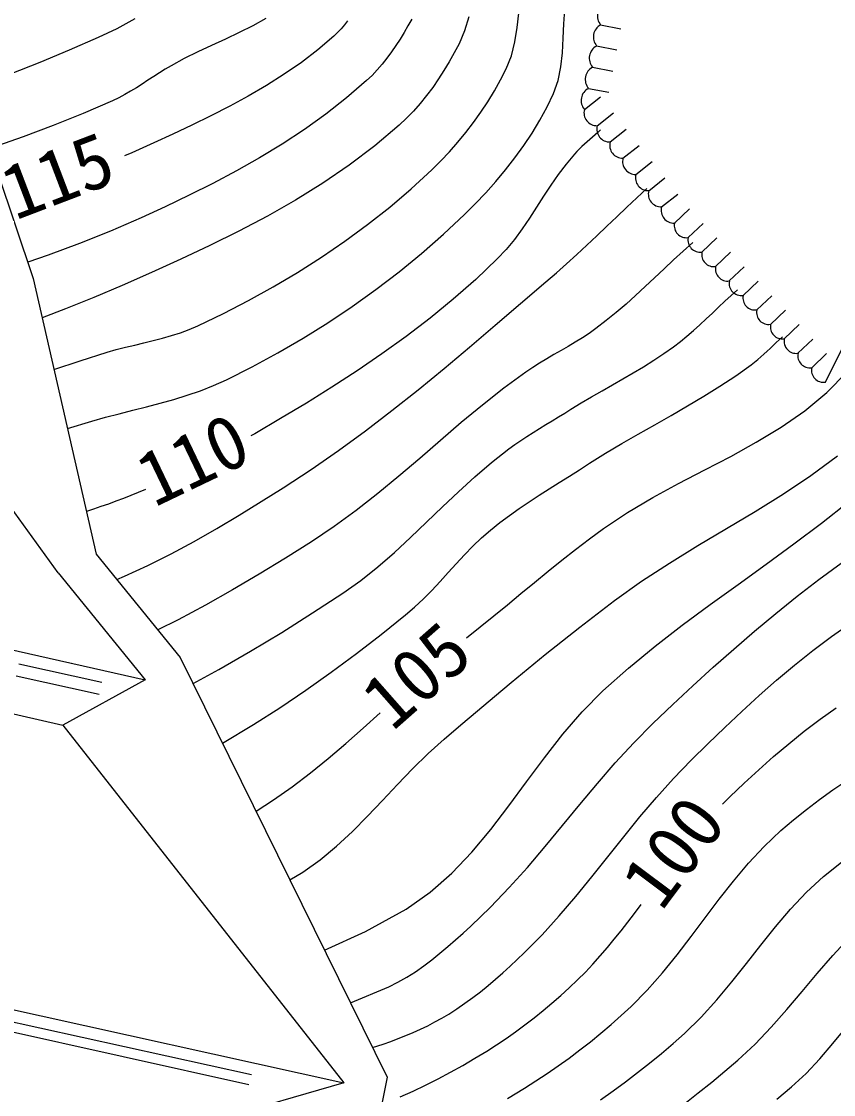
# Model space of a CAD drawing. Units: millimetres, scale not verified. Extents: x 40000 to 680000, y 20000 to 380000.
# Drawn here: x 213929 to 233595, y 298164 to 324141 of the extents above; entities that cross this region are included whole.
import ezdxf
from ezdxf.enums import TextEntityAlignment as Align

# ---------------------------------------------------------------- set-up
doc = ezdxf.new("R2010")
doc.units = ezdxf.units.MM
doc.header["$LTSCALE"] = 1000
doc.layers.add('M-BGD', color=7, linetype='Continuous', lineweight=25)
doc.styles.add('ＭＳ ゴシック', font='')
doc.styles.get('ＭＳ ゴシック').set_extended_font_data('MS Gothic')

msp = doc.modelspace()

# ---------------------------------------------------------------- linework, layer by layer
at = {"layer": 'M-BGD'}
for p, q in [((216463, 324091), (216680, 324213)), ((219848, 324210), (219530, 324034)), ((224763, 324251), (224662, 323914)), ((225934, 323992), (225975, 324345)), ((227063, 324082), (227087, 324426)), ((216022, 323863), (216244, 323974)), ((216244, 323974), (216463, 324091)), ((219530, 324034), (219202, 323870)), ((221669, 323964), (221584, 323873)), ((221750, 324059), (221669, 323964)), ((221827, 324158), (221750, 324059)), ((223289, 324033), (223195, 323872)), ((223379, 324194), (223289, 324033)), ((225878, 323646), (225934, 323992)), ((227049, 323733), (227063, 324082)), ((227955, 324060), (228446, 323966)), ((215091, 323454), (215797, 323759)), ((215797, 323759), (216022, 323863)), ((218869, 323715), (218533, 323562)), ((219202, 323870), (218869, 323715)), ((221494, 323787), (221109, 323458)), ((221584, 323873), (221494, 323787)), ((223098, 323714), (222997, 323558)), ((223195, 323872), (223098, 323714)), ((224662, 323914), (224525, 323596)), ((227030, 323384), (227049, 323733)), ((212275, 323669), (214214, 317916)), ((214381, 323159), (215091, 323454)), ((218533, 323562), (218199, 323406)), ((221109, 323458), (220707, 323150)), ((222997, 323558), (222892, 323405)), ((224525, 323596), (224409, 323380)), ((225794, 323312), (225878, 323646)), ((227856, 323547), (228347, 323453)), ((213665, 322874), (214381, 323159)), ((217870, 323244), (217551, 323069)), ((218199, 323406), (217870, 323244)), ((222781, 323255), (222666, 323110)), ((222892, 323405), (222781, 323255)), ((224288, 323166), (224161, 322955)), ((224409, 323380), (224288, 323166)), ((225671, 322997), (225794, 323312)), ((226993, 323041), (227030, 323384)), ((217270, 322896), (217131, 322806)), ((217410, 322984), (217270, 322896)), ((217551, 323069), (217410, 322984)), ((220707, 323150), (220290, 322861)), ((222545, 322970), (222419, 322836)), ((222666, 323110), (222545, 322970)), ((224161, 322955), (224028, 322748)), ((225532, 322726), (225671, 322997)), ((226926, 322711), (226993, 323041)), ((227758, 323035), (228249, 322940)), ((216992, 322716), (216853, 322626)), ((217131, 322806), (216992, 322716)), ((220290, 322861), (219861, 322589)), ((222286, 322708), (221804, 322290)), ((222419, 322836), (222286, 322708)), ((224028, 322748), (223888, 322545)), ((225384, 322460), (225532, 322726)), ((226816, 322399), (226926, 322711)), ((216572, 322452), (216429, 322370)), ((216713, 322538), (216572, 322452)), ((216853, 322626), (216713, 322538)), ((219861, 322589), (219420, 322333)), ((223888, 322545), (223741, 322348)), ((225225, 322199), (225384, 322460)), ((226657, 322072), (226816, 322399)), ((227659, 322522), (228150, 322428)), ((216135, 322222), (215421, 321912)), ((216284, 322293), (216135, 322222)), ((216429, 322370), (216284, 322293)), ((219420, 322333), (218972, 322089)), ((221804, 322290), (221302, 321895)), ((223587, 322157), (223425, 321973)), ((223741, 322348), (223587, 322157)), ((225056, 321944), (225225, 322199)), ((227561, 322010), (227952, 322320)), ((215421, 321912), (214699, 321620)), ((218972, 322089), (218516, 321856)), ((221302, 321895), (220781, 321523)), ((223425, 321973), (223255, 321796)), ((224878, 321694), (225056, 321944)), ((226483, 321752), (226657, 322072)), ((227872, 321616), (228264, 321927)), ((214699, 321620), (213970, 321345)), ((218057, 321632), (217596, 321414)), ((218516, 321856), (218057, 321632)), ((223077, 321629), (222485, 321129)), ((223255, 321796), (223077, 321629)), ((224692, 321451), (224878, 321694)), ((226294, 321439), (226483, 321752)), ((213970, 321345), (213153, 321064)), ((217596, 321414), (217134, 321201)), ((220781, 321523), (220246, 321171)), ((224498, 321215), (224692, 321451)), ((226091, 321135), (226294, 321439)), ((227759, 321342), (227694, 321285)), ((227825, 321398), (227759, 321342)), ((227889, 321456), (227825, 321398)), ((227953, 321514), (227889, 321456)), ((228184, 321223), (228575, 321534)), ((216958, 321121), (216782, 321041)), ((217134, 321201), (216958, 321121)), ((220246, 321171), (219696, 320838)), ((222485, 321129), (221867, 320663)), ((224295, 320985), (224498, 321215)), ((225877, 320838), (226091, 321135)), ((227501, 321112), (227438, 321052)), ((227564, 321170), (227501, 321112)), ((227629, 321228), (227564, 321170)), ((227694, 321285), (227629, 321228)), ((228495, 320830), (228887, 321141)), ((216605, 320963), (216428, 320885)), ((216782, 321041), (216605, 320963)), ((219696, 320838), (219136, 320522)), ((224086, 320764), (224295, 320985)), ((225651, 320548), (225877, 320838)), ((227319, 320927), (227117, 320686)), ((227378, 320991), (227319, 320927)), ((227438, 321052), (227378, 320991)), ((221867, 320663), (221226, 320226)), ((223869, 320550), (224086, 320764)), ((227117, 320686), (226928, 320434)), ((228807, 320437), (229199, 320748)), ((219136, 320522), (218567, 320221)), ((223367, 320089), (223869, 320550)), ((225415, 320267), (225651, 320548)), ((226928, 320434), (226749, 320174)), ((229118, 320044), (229510, 320355)), ((218567, 320221), (217991, 319933)), ((221226, 320226), (220564, 319816)), ((222847, 319648), (223367, 320089)), ((225171, 319993), (225415, 320267)), ((226749, 320174), (226575, 319909)), ((228832, 319870), (229076, 320098)), ((217991, 319933), (217411, 319657)), ((220564, 319816), (219886, 319431)), ((224919, 319728), (225171, 319993)), ((226575, 319909), (226404, 319643)), ((228590, 319642), (228832, 319870)), ((229430, 319651), (229822, 319961)), ((217411, 319657), (216829, 319389)), ((222310, 319225), (222847, 319648)), ((224661, 319470), (224919, 319728)), ((226404, 319643), (226231, 319378)), ((228348, 319413), (228590, 319642)), ((229741, 319258), (230104, 319602)), ((216829, 319389), (216088, 319067)), ((219886, 319431), (219195, 319065)), ((224149, 318989), (224661, 319470)), ((226231, 319378), (226053, 319117)), ((228107, 319183), (228348, 319413)), ((216088, 319067), (215337, 318767)), ((219195, 319065), (218494, 318717)), ((221758, 318820), (222310, 319225)), ((226053, 319117), (225867, 318864)), ((227865, 318954), (228107, 319183)), ((230074, 318908), (230436, 319252)), ((215337, 318767), (214578, 318486)), ((221192, 318434), (221758, 318820)), ((223619, 318525), (224149, 318989)), ((225867, 318864), (225668, 318621)), ((227622, 318726), (227865, 318954)), ((230184, 318792), (229951, 318581)), ((230406, 318558), (230769, 318902)), ((214578, 318486), (214080, 318316)), ((218494, 318717), (217786, 318383)), ((223073, 318079), (223619, 318525)), ((225668, 318621), (225453, 318392)), ((227131, 318275), (227378, 318499)), ((227378, 318499), (227622, 318726)), ((229951, 318581), (229721, 318368)), ((230739, 318208), (231101, 318552)), ((217786, 318383), (217075, 318061)), ((220614, 318066), (221192, 318434)), ((225453, 318392), (224929, 317893)), ((226883, 318054), (227131, 318275)), ((229721, 318368), (229492, 318153)), ((217075, 318061), (216364, 317746)), ((220025, 317717), (220614, 318066)), ((222512, 317651), (223073, 318079)), ((226631, 317836), (226883, 318054)), ((229492, 318153), (229263, 317938)), ((231071, 317858), (231434, 318202)), ((233398, 315407), (234661, 317967)), ((214214, 317916), (215737, 311245)), ((216364, 317746), (215684, 317456)), ((219425, 317385), (220025, 317717)), ((224929, 317893), (224385, 317415)), ((226016, 317311), (226631, 317836)), ((229034, 317723), (228803, 317510)), ((229263, 317938), (229034, 317723)), ((231404, 317508), (231766, 317852)), ((215684, 317456), (214997, 317181)), ((221937, 317240), (222512, 317651)), ((228803, 317510), (228569, 317301)), ((230964, 317367), (231116, 317508)), ((231116, 317508), (231270, 317648)), ((231736, 317157), (232099, 317502)), ((214997, 317181), (214430, 316969)), ((218818, 317071), (219425, 317385)), ((221349, 316848), (221937, 317240)), ((224385, 317415), (223823, 316957)), ((225400, 316785), (226016, 317311)), ((228569, 317301), (228331, 317097)), ((230661, 317082), (230812, 317225)), ((230812, 317225), (230964, 317367)), ((218204, 316775), (218818, 317071)), ((223823, 316957), (223247, 316516)), ((228331, 317097), (228089, 316898)), ((230357, 316799), (230510, 316940)), ((230510, 316940), (230661, 317082)), ((232068, 316807), (232431, 317152)), ((214815, 310794), (210455, 316825)), ((217780, 316606), (217994, 316685)), ((217994, 316685), (218204, 316775)), ((220749, 316475), (221349, 316848)), ((224783, 316260), (225400, 316785)), ((227841, 316706), (227678, 316591)), ((228089, 316898), (227841, 316706)), ((230202, 316660), (230357, 316799)), ((232401, 316457), (232763, 316802)), ((216896, 316361), (217119, 316415)), ((217119, 316415), (217342, 316473)), ((217342, 316473), (217562, 316536)), ((217562, 316536), (217780, 316606)), ((220139, 316120), (220749, 316475)), ((223247, 316516), (222657, 316091)), ((227512, 316481), (227342, 316376)), ((227678, 316591), (227512, 316481)), ((229885, 316394), (230045, 316525)), ((230045, 316525), (230202, 316660)), ((232207, 316366), (232282, 316435)), ((232282, 316435), (232357, 316503)), ((232733, 316107), (233096, 316452)), ((216005, 316133), (216225, 316196)), ((216225, 316196), (216448, 316253)), ((216448, 316253), (216672, 316308)), ((216672, 316308), (216896, 316361)), ((224162, 315740), (224783, 316260)), ((226996, 316174), (226822, 316075)), ((227170, 316274), (226996, 316174)), ((227342, 316376), (227170, 316274)), ((229483, 316099), (229720, 316268)), ((229720, 316268), (229885, 316394)), ((231910, 316088), (231985, 316157)), ((231985, 316157), (232059, 316226)), ((232059, 316226), (232133, 316296)), ((232133, 316296), (232207, 316366)), ((214716, 315718), (215350, 315928)), ((215350, 315928), (216005, 316133)), ((219519, 315784), (220139, 316120)), ((222657, 316091), (222056, 315681)), ((226649, 315975), (226478, 315872)), ((226822, 316075), (226649, 315975)), ((228995, 315783), (229241, 315938)), ((229241, 315938), (229483, 316099)), ((231599, 315828), (231679, 315890)), ((231679, 315890), (231758, 315954)), ((231758, 315954), (231835, 316020)), ((231835, 316020), (231910, 316088)), ((233066, 315757), (233428, 316102)), ((218891, 315467), (219519, 315784)), ((222056, 315681), (221446, 315285)), ((223535, 315227), (224162, 315740)), ((226143, 315654), (225610, 315262)), ((226309, 315765), (226143, 315654)), ((226478, 315872), (226309, 315765)), ((228494, 315487), (228746, 315633)), ((228746, 315633), (228995, 315783)), ((231226, 315563), (231599, 315828)), ((233431, 315155), (233920, 315650)), ((218581, 315327), (218891, 315467)), ((228241, 315342), (228494, 315487)), ((230844, 315310), (231226, 315563)), ((217943, 315092), (218265, 315203)), ((218265, 315203), (218581, 315327)), ((221446, 315285), (220828, 314900)), ((222902, 314723), (223535, 315227)), ((225610, 315262), (225090, 314852)), ((227736, 315053), (227988, 315198)), ((227988, 315198), (228241, 315342)), ((230456, 315068), (230844, 315310)), ((232896, 314715), (233431, 315155)), ((216957, 314812), (217288, 314899)), ((217288, 314899), (217617, 314991)), ((217617, 314991), (217943, 315092)), ((220828, 314900), (220205, 314526)), ((225090, 314852), (224580, 314429)), ((227236, 314754), (227485, 314906)), ((227485, 314906), (227736, 315053)), ((230062, 314834), (230456, 315068)), ((215962, 314558), (216293, 314644)), ((216293, 314644), (216625, 314728)), ((216625, 314728), (216957, 314812)), ((222260, 314231), (222902, 314723)), ((226931, 314567), (227084, 314660)), ((227084, 314660), (227236, 314754)), ((229266, 314378), (229665, 314605)), ((229665, 314605), (230062, 314834)), ((232324, 314318), (232896, 314715)), ((215042, 314290), (215633, 314467)), ((215633, 314467), (215962, 314558)), ((220205, 314526), (219579, 314161)), ((224580, 314429), (224075, 313998)), ((226472, 314288), (226624, 314382)), ((226624, 314382), (226778, 314474)), ((226778, 314474), (226931, 314567)), ((228867, 314151), (229266, 314378)), ((219579, 314161), (219484, 314106)), ((221608, 313754), (222260, 314231)), ((226020, 313999), (226169, 314097)), ((226169, 314097), (226320, 314194)), ((226320, 314194), (226472, 314288)), ((228470, 313922), (228867, 314151)), ((231724, 313954), (232324, 314318)), ((224075, 313998), (223573, 313564)), ((225728, 313792), (225873, 313897)), ((225873, 313897), (226020, 313999)), ((228076, 313687), (228470, 313922)), ((231105, 313613), (231724, 313954)), ((220944, 313294), (221608, 313754)), ((223573, 313564), (223068, 313134)), ((225310, 313463), (225728, 313792)), ((227687, 313445), (228076, 313687)), ((230475, 313283), (231105, 313613)), ((233047, 313152), (233687, 313628)), ((220267, 312853), (220944, 313294)), ((224907, 313115), (225310, 313463)), ((227198, 313136), (227443, 313290)), ((227443, 313290), (227687, 313445)), ((223068, 313134), (222558, 312711)), ((224513, 312755), (224907, 313115)), ((226953, 312982), (227198, 313136)), ((229843, 312954), (230475, 313283)), ((232382, 312706), (233047, 313152)), ((216932, 312811), (216755, 312736)), ((219735, 312520), (220267, 312853)), ((226464, 312672), (226708, 312828)), ((226708, 312828), (226953, 312982)), ((229218, 312615), (229843, 312954)), ((216218, 312525), (216037, 312459)), ((216398, 312593), (216218, 312525)), ((216577, 312664), (216398, 312593)), ((216755, 312736), (216577, 312664)), ((219199, 312191), (219735, 312520)), ((222558, 312711), (222038, 312302)), ((224126, 312387), (224513, 312755)), ((225983, 312350), (226222, 312513)), ((226222, 312513), (226464, 312672)), ((228609, 312257), (229218, 312615)), ((231698, 312280), (232382, 312706)), ((233303, 311996), (233956, 312516)), ((215673, 312334), (215501, 312279)), ((215855, 312395), (215673, 312334)), ((216037, 312459), (215855, 312395)), ((222038, 312302), (221505, 311912)), ((223741, 312016), (224126, 312387)), ((225748, 312182), (225983, 312350)), ((228025, 311867), (228609, 312257)), ((231005, 311865), (231698, 312280)), ((218657, 311868), (219199, 312191)), ((223354, 311648), (223741, 312016)), ((225291, 311829), (225517, 312009)), ((225517, 312009), (225748, 312182)), ((232637, 311493), (233303, 311996)), ((218109, 311555), (218657, 311868)), ((221505, 311912), (220955, 311546)), ((225072, 311638), (225291, 311829)), ((227683, 311616), (228025, 311867)), ((230310, 311451), (231005, 311865)), ((217554, 311256), (218109, 311555)), ((220955, 311546), (220322, 311151)), ((222962, 311287), (223354, 311648)), ((224861, 311437), (225072, 311638)), ((227345, 311359), (227683, 311616)), ((231962, 311000), (232637, 311493)), ((215737, 311245), (217775, 308746)), ((216992, 310974), (217554, 311256)), ((222560, 310939), (222962, 311287)), ((224459, 311014), (224658, 311228)), ((224658, 311228), (224861, 311437)), ((227012, 311097), (227345, 311359)), ((229621, 311029), (230310, 311451)), ((204610, 310979), (216928, 308202)), ((216422, 310712), (216992, 310974)), ((220322, 311151), (219682, 310760)), ((224262, 310798), (224459, 311014)), ((226681, 310830), (227012, 311097)), ((228946, 310591), (229621, 311029)), ((231283, 310512), (231962, 311000)), ((233242, 310632), (233777, 311027)), ((214815, 310794), (216928, 308202)), ((216235, 310635), (216422, 310712)), ((219682, 310760), (219036, 310378)), ((222144, 310609), (222560, 310939)), ((224065, 310582), (224262, 310798)), ((226353, 310561), (226681, 310830)), ((221710, 310303), (222144, 310609)), ((223866, 310369), (224065, 310582)), ((226025, 310291), (226353, 310561)), ((228293, 310125), (228946, 310591)), ((230605, 310023), (231283, 310512)), ((232715, 310226), (233242, 310632)), ((219036, 310378), (218382, 310009)), ((220976, 309823), (221710, 310303)), ((223662, 310161), (223866, 310369)), ((225698, 310020), (226025, 310291)), ((232196, 309809), (232715, 310226)), ((218382, 310009), (217720, 309656)), ((223229, 309773), (223450, 309962)), ((223450, 309962), (223662, 310161)), ((225370, 309750), (225698, 310020)), ((227870, 309803), (228293, 310125)), ((229933, 309527), (230605, 310023)), ((217720, 309656), (217230, 309414)), ((220232, 309352), (220976, 309823)), ((222638, 309303), (223229, 309773)), ((225040, 309482), (225370, 309750)), ((227449, 309476), (227870, 309803)), ((231684, 309384), (232196, 309809)), ((204284, 309515), (214931, 307109)), ((224708, 309217), (225040, 309482)), ((227031, 309147), (227449, 309476)), ((229272, 309018), (229933, 309527)), ((233542, 309253), (234005, 309575)), ((219477, 308894), (220232, 309352)), ((222039, 308842), (222638, 309303)), ((226615, 308814), (227031, 309147)), ((231179, 308949), (231684, 309384)), ((233090, 308915), (233542, 309253)), ((218711, 308454), (219477, 308894)), ((228628, 308489), (229272, 309018)), ((230680, 308507), (231179, 308949)), ((232648, 308562), (233090, 308915)), ((217775, 308746), (222786, 298583)), ((221432, 308391), (222039, 308842)), ((226202, 308478), (226615, 308814)), ((215875, 308140), (213866, 308585)), ((218084, 308118), (218711, 308454)), ((220815, 307952), (221432, 308391)), ((225791, 308140), (226202, 308478)), ((228004, 307935), (228628, 308489)), ((230188, 308059), (230680, 308507)), ((232216, 308196), (232648, 308562)), ((215810, 307847), (213801, 308292)), ((216928, 308202), (214931, 307109)), ((225381, 307799), (225791, 308140)), ((231791, 307821), (232216, 308196)), ((220188, 307528), (220815, 307952)), ((227504, 307429), (228004, 307935)), ((229701, 307604), (230188, 308059)), ((224974, 307456), (225381, 307799)), ((229220, 307145), (229701, 307604)), ((231374, 307437), (231791, 307821)), ((219552, 307119), (220188, 307528)), ((222201, 307031), (222615, 307402)), ((224568, 307112), (224974, 307456)), ((227038, 306885), (227504, 307429)), ((230962, 307047), (231374, 307437)), ((233270, 307247), (233662, 307524)), ((214931, 307109), (221738, 298446)), ((218800, 306667), (219552, 307119)), ((224163, 306766), (224568, 307112)), ((228756, 306676), (229220, 307145)), ((232887, 306957), (233270, 307247)), ((221783, 306663), (222201, 307031)), ((226594, 306316), (227038, 306885)), ((230554, 306653), (230962, 307047)), ((232511, 306655), (232887, 306957)), ((221359, 306302), (221783, 306663)), ((223776, 306416), (224163, 306766)), ((228310, 306190), (228756, 306676)), ((230150, 306258), (230554, 306653)), ((232144, 306344), (232511, 306655)), ((220927, 305952), (221359, 306302)), ((223402, 306047), (223776, 306416)), ((226163, 305734), (226594, 306316)), ((231783, 306025), (232144, 306344)), ((223037, 305667), (223402, 306047)), ((227877, 305692), (228310, 306190)), ((229720, 305815), (230150, 306258)), ((231429, 305700), (231783, 306025)), ((220486, 305615), (220927, 305952)), ((229307, 305356), (229720, 305815)), ((233581, 305542), (233913, 305767)), ((220034, 305297), (220486, 305615)), ((222676, 305283), (223037, 305667)), ((225733, 305152), (226163, 305734)), ((227452, 305185), (227877, 305692)), ((231080, 305371), (231429, 305700)), ((233255, 305308), (233581, 305542)), ((219610, 305024), (220034, 305297)), ((222313, 304901), (222676, 305283)), ((228908, 304884), (229307, 305356)), ((230903, 305197), (230991, 305285)), ((230991, 305285), (231080, 305371)), ((232937, 305065), (233255, 305308)), ((225295, 304581), (225733, 305152)), ((227031, 304675), (227452, 305185)), ((232625, 304814), (232937, 305065)), ((221943, 304530), (222313, 304901)), ((228517, 304405), (228908, 304884)), ((232322, 304554), (232625, 304814)), ((221562, 304175), (221943, 304530)), ((224838, 304034), (225295, 304581)), ((226609, 304166), (227031, 304675)), ((231917, 304170), (232322, 304554)), ((228130, 303921), (228517, 304405)), ((221164, 303843), (221562, 304175)), ((224351, 303522), (224838, 304034)), ((226180, 303663), (226609, 304166)), ((231537, 303761), (231917, 304170)), ((220744, 303543), (221164, 303843)), ((227744, 303437), (228130, 303921)), ((231176, 303333), (231537, 303761)), ((233349, 303441), (233789, 303786)), ((220431, 303359), (220744, 303543)), ((223823, 303059), (224351, 303522)), ((225740, 303172), (226180, 303663)), ((227352, 302958), (227744, 303437)), ((232940, 303060), (233349, 303441)), ((225285, 302696), (225740, 303172)), ((230829, 302892), (231176, 303333)), ((223245, 302655), (223823, 303059)), ((226951, 302488), (227352, 302958)), ((232556, 302651), (232940, 303060)), ((222263, 302111), (223245, 302655)), ((224808, 302240), (225285, 302696)), ((228777, 302550), (228937, 302762)), ((230489, 302443), (230829, 302892)), ((232190, 302222), (232556, 302651)), ((226536, 302031), (226951, 302488)), ((228616, 302339), (228777, 302550)), ((230151, 301993), (230489, 302443)), ((224625, 302074), (224808, 302240)), ((228286, 301924), (228452, 302130)), ((228452, 302130), (228616, 302339)), ((231835, 301781), (232190, 302222)), ((221270, 301657), (222263, 302111)), ((224253, 301744), (224440, 301908)), ((224440, 301908), (224625, 302074)), ((226103, 301592), (226536, 302031)), ((228117, 301720), (228286, 301924)), ((229808, 301548), (230151, 301993)), ((233576, 301528), (233961, 301943)), ((224063, 301583), (224253, 301744)), ((227944, 301519), (228117, 301720)), ((231485, 301334), (231835, 301781)), ((223672, 301277), (223870, 301427)), ((223870, 301427), (224063, 301583)), ((225761, 301268), (225933, 301429)), ((225933, 301429), (226103, 301592)), ((227767, 301323), (227944, 301519)), ((229454, 301112), (229808, 301548)), ((233202, 301097), (233576, 301528)), ((223261, 301003), (223469, 301135)), ((223469, 301135), (223672, 301277)), ((225409, 300954), (225586, 301110)), ((225586, 301110), (225761, 301268)), ((227398, 300943), (227585, 301130)), ((227585, 301130), (227767, 301323)), ((229084, 300693), (229454, 301112)), ((231131, 300890), (231485, 301334)), ((232834, 300659), (233202, 301097)), ((222826, 300772), (223047, 300881)), ((223047, 300881), (223261, 301003)), ((225229, 300802), (225409, 300954)), ((227195, 300750), (227398, 300943)), ((230768, 300455), (231131, 300890)), ((221900, 300380), (222826, 300772)), ((224859, 300510), (225046, 300654)), ((225046, 300654), (225229, 300802)), ((226776, 300377), (226988, 300561)), ((226988, 300561), (227195, 300750)), ((228692, 300295), (229084, 300693)), ((232465, 300222), (232834, 300659)), ((212517, 300488), (221738, 298446)), ((224475, 300239), (224669, 300372)), ((224669, 300372), (224859, 300510)), ((226561, 300196), (226776, 300377)), ((230389, 300038), (230768, 300455)), ((219501, 298637), (212452, 300195)), ((224110, 300014), (224277, 300113)), ((224277, 300113), (224475, 300239)), ((226342, 300021), (226561, 300196)), ((228210, 299858), (228453, 300074)), ((228453, 300074), (228692, 300295)), ((229986, 299645), (230389, 300038)), ((232087, 299794), (232465, 300222)), ((219437, 298402), (212400, 299961)), ((223592, 299746), (223767, 299830)), ((223767, 299830), (223940, 299920)), ((223940, 299920), (224110, 300014)), ((225893, 299684), (226120, 299850)), ((226120, 299850), (226342, 300021)), ((227961, 299648), (228210, 299858)), ((231694, 299383), (232087, 299794)), ((222871, 299448), (223054, 299517)), ((223054, 299517), (223235, 299589)), ((223235, 299589), (223414, 299665)), ((223414, 299665), (223592, 299746)), ((225431, 299367), (225664, 299523)), ((225664, 299523), (225893, 299684)), ((227708, 299443), (227961, 299648)), ((229710, 299400), (229986, 299645)), ((233577, 299397), (233889, 299776)), ((222433, 299299), (222688, 299384)), ((222688, 299384), (222871, 299448)), ((225195, 299216), (225431, 299367)), ((227451, 299243), (227708, 299443)), ((229428, 299159), (229710, 299400)), ((231280, 298997), (231694, 299383)), ((233259, 299026), (233577, 299397)), ((224614, 298870), (224906, 299041)), ((224906, 299041), (225195, 299216)), ((226925, 298858), (227190, 299048)), ((227190, 299048), (227451, 299243)), ((229142, 298925), (229428, 299159)), ((230965, 298727), (231280, 298997)), ((232928, 298673), (233259, 299026)), ((224318, 298705), (224614, 298870)), ((226657, 298674), (226925, 298858)), ((228851, 298695), (229142, 298925)), ((222786, 298583), (220758, 288469)), ((223717, 298393), (224019, 298546)), ((224019, 298546), (224318, 298705)), ((226112, 298319), (226386, 298494)), ((226386, 298494), (226657, 298674)), ((228556, 298471), (228851, 298695)), ((230645, 298463), (230965, 298727)), ((232575, 298348), (232928, 298673)), ((221738, 298446), (215812, 296744)), ((223101, 298112), (223411, 298249)), ((223411, 298249), (223717, 298393)), ((225700, 298064), (226112, 298319)), ((227955, 298037), (228257, 298251)), ((228257, 298251), (228556, 298471)), ((230320, 298204), (230645, 298463)), ((232222, 298053), (232575, 298348)), ((229992, 297949), (230320, 298204))]:
    msp.add_line(p, q, dxfattribs=at)
for centre, radius, start, end in [((228208, 324277), 332, 118.0924, 220.3673), ((228110, 323765), 332, 118.0921, 220.3688), ((228011, 323252), 332, 118.0921, 220.3688), ((227913, 322739), 332, 118.0921, 220.3688), ((227814, 322227), 332, 118.0921, 220.3688), ((227863, 321929), 312, 165.5757, 271.4516), ((228174, 321536), 312, 165.5763, 271.4502), ((228486, 321143), 312, 165.5748, 271.4516), ((228798, 320750), 312, 165.5748, 271.4516), ((229109, 320357), 312, 165.5757, 271.4516), ((229421, 319964), 312, 165.5746, 271.4527), ((229732, 319571), 312, 165.5763, 271.4502), ((230030, 319199), 293, 168.9302, 278.3491), ((230362, 318849), 293, 168.9297, 278.3507), ((230695, 318499), 293, 168.9302, 278.3491), ((231027, 318149), 293, 168.9302, 278.3491), ((231360, 317799), 293, 168.9297, 278.3507), ((231692, 317449), 293, 168.9305, 278.3495), ((232024, 317099), 293, 168.9287, 278.3517), ((232357, 316749), 293, 168.9292, 278.3501), ((232689, 316399), 293, 168.9297, 278.3507), ((233022, 316049), 293, 168.9302, 278.3491), ((233354, 315699), 293, 168.9297, 278.3507)]:
    msp.add_arc(centre, radius, start, end, dxfattribs=at)

# ---------------------------------------------------------------- texts
at = {"layer": 'M-BGD', "style": 'ＭＳ ゴシック'}
for s, rotation, p in [('115', 20.869, (213917, 318950)), ('110', 25.613, (217315, 312012)), ('105', 41.381, (223174, 306640)), ('100', 53.172, (229745, 302340))]:
    msp.add_text(s, height=1320, rotation=rotation, dxfattribs=at).set_placement(p, align=Align.BOTTOM_LEFT)

doc.saveas('drawing.dxf')
